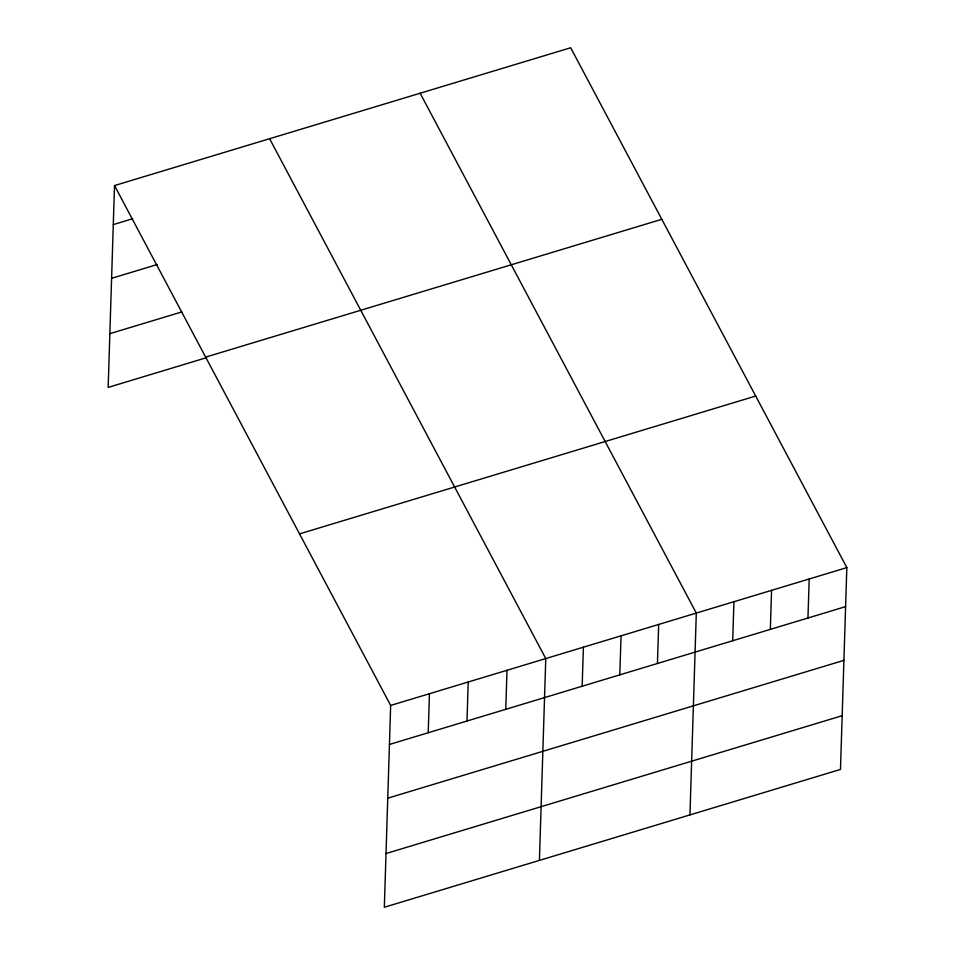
<?xml version="1.0" encoding="UTF-8"?>
<svg xmlns="http://www.w3.org/2000/svg" width="955" height="955" viewBox="0 0 955 955"><rect width="100%" height="100%" fill="white"/><g stroke="black" fill="none" stroke-linecap="round" stroke-linejoin="round"><path stroke-width="1.43" d="M114.516 185.568L390.667 705.435L384.328 907.25L840.484 769.432L846.834 567.604L570.672 47.75L114.516 185.568L108.166 387.396L206.495 357.683M428.222 732.736L429.44 693.712M466.995 721.025L468.213 682.001M505.768 709.314L506.986 670.291M539.42 860.395L545.771 658.568L269.608 138.714M582.168 686.227L583.398 647.203M619.807 674.851L621.037 635.827M657.434 663.486L658.663 624.463M689.952 814.913L696.302 613.086L420.14 93.232M732.7 640.745L733.929 601.722M770.339 629.369L771.568 590.345M807.966 618.004L809.195 578.981M113.287 224.592L132.673 218.743M111.604 278.323L157.3 264.511M109.861 333.665L181.868 311.915M205.647 357.122L661.803 219.304M299.536 533.881L755.692 396.05M390.667 705.435L846.834 567.604M389.449 744.458L845.605 606.628M387.754 798.177L843.91 660.359M386.023 853.531L842.179 715.701"/></g></svg>
